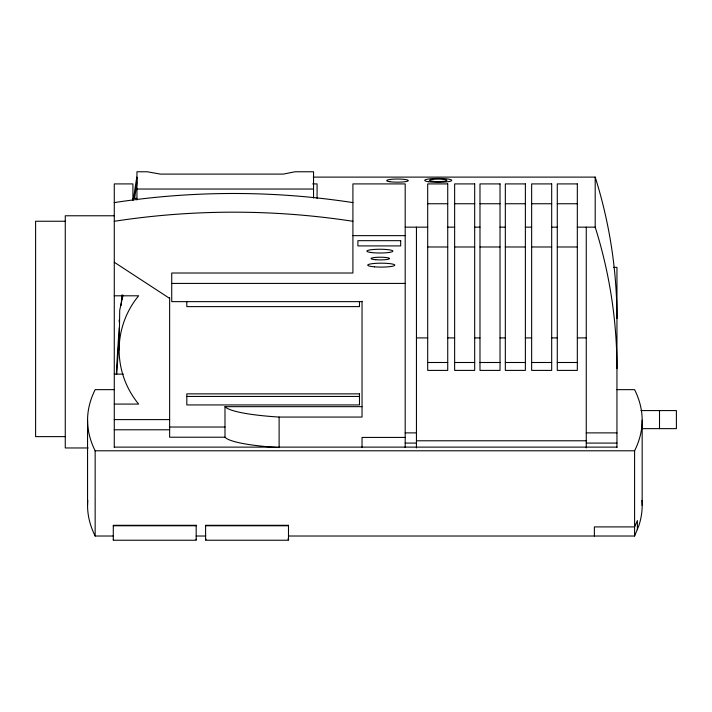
<?xml version="1.0" encoding="UTF-8"?>
<svg xmlns="http://www.w3.org/2000/svg" width="712" height="712" viewBox="0 0 712 712"><rect width="100%" height="100%" fill="white"/><g stroke="black" fill="none" stroke-linecap="round" stroke-linejoin="round"><path stroke-width="1.07" d="M116.75 374.129L119.269 334.533M119.144 349.939L119.714 310.245L123.025 295.115M122.25 299.218L122.615 295.266M134.595 198.381L136.802 183.91L136.802 177.11A1869.748 1850.159 0 0 0 133.438 199.129M288.654 535.762A8.945 1.29 0 0 1 288.485 536.02L634.588 536.02L638.798 525.839A2961.359 427.494 0 0 0 641.957 500.349M313.28 177.11L595.196 177.11A480.484 475.447 0 0 1 616.948 318.522M312.657 183.91L317.08 183.91L317.08 198.381M136.953 189.036L313.538 189.036M132.913 198.381L136.802 198.381M427.69 203.748L447.732 203.748M454.639 203.748L474.682 203.748M479.986 203.748L500.029 203.748M505.333 203.748L525.376 203.748M531.65 203.748L551.684 203.748M557.282 203.748L577.325 203.748M114.276 215.772L65.264 215.772L65.264 447.964L88.172 447.964M65.264 221.245L35.6 221.245L35.6 436.625L65.264 436.625M405.19 227.155L427.69 227.155M447.732 227.155L454.639 227.155M474.682 227.155L479.986 227.155M500.029 227.155L505.333 227.155M525.376 227.155L531.65 227.155M551.684 227.155L557.282 227.155M577.325 227.155L595.196 227.155A480.484 475.447 0 0 1 616.948 368.567M352.912 235.645L405.19 235.645M427.69 246.984L447.732 246.984M454.639 246.984L474.682 246.984M479.986 246.984L500.029 246.984M505.333 246.984L525.376 246.984M531.65 246.984L551.684 246.984M557.282 246.984L577.325 246.984M613.611 267.365L616.948 267.365L616.948 447.456M171.725 283.421L405.19 283.421M114.276 295.8L138.644 295.8A86.499 85.591 0 0 0 138.644 404.078L114.276 404.078M362.034 301.639L171.725 301.639L171.725 273.016L352.912 273.016L352.912 183.91L405.19 183.91L405.19 447.608M416.44 337.915L427.69 337.915M447.732 337.915L454.639 337.915M474.682 337.915L479.986 337.915M500.029 337.915L505.333 337.915M525.376 337.915L531.65 337.915M551.684 337.915L557.282 337.915M577.325 337.915L586.261 337.915M427.69 362.497L447.732 362.497M454.639 362.497L474.682 362.497M479.986 362.497L500.029 362.497M505.333 362.497L525.376 362.497M531.65 362.497L551.684 362.497M557.282 362.497L577.325 362.497M114.276 374.129L123.318 374.129M114.276 389.651L95.15 389.651A2961.359 427.494 0 0 0 95.15 450.794L95.15 536.02L113.297 536.02A11.828 1.709 0 0 1 113.413 535.762M616.948 389.651L634.588 389.651A2961.359 427.494 0 0 1 634.588 450.794L634.588 536.02M186.82 396.442L359.48 396.442M277.066 447.474A91.127 13.154 0 0 1 224.992 437.213L224.992 406.659L362.034 406.659M640.951 410.584L676.4 410.584L676.4 428.642L642.046 428.642M224.992 406.659A91.127 13.154 0 0 0 279.113 417.063L362.034 417.063L362.034 301.229M114.276 419.599L169.634 419.599M169.634 427.031L224.992 427.031M114.276 429.781L169.634 429.781M405.19 432.887L416.44 432.887M586.261 432.887L616.948 432.887M224.992 437.213L169.634 437.213L169.634 297.616M405.19 437.426L362.034 437.426L362.034 447.608M416.44 440.79L586.261 440.79M405.19 443.078L416.44 443.078M586.261 443.078L616.948 443.078M114.276 447.118L616.948 447.118M95.15 450.794L634.588 450.794M113.297 525.768L196.183 525.768M205.599 525.768L288.485 525.768M287.853 538.993L288.431 539.242A8.945 1.29 0 0 1 288.485 539.776M114.276 262.256L169.634 298.39M119.144 319.991L119.269 322.047M659.508 410.584L659.508 428.642M642.171 420.222L642.171 505.449M637.374 529.675L637.374 520.561L634.588 526.907L594.378 526.907L594.378 536.02M595.196 177.11L595.196 227.155M586.261 227.155L586.261 447.919M416.44 227.155L416.44 447.919M359.48 301.416L359.48 306.614L186.82 306.614L186.82 301.416M313.538 197.998L313.538 171.761L295.124 171.761L283.358 174.102L160.396 174.102L147.206 171.761L136.953 171.761L136.953 199.974M279.113 417.063L279.113 447.608M132.913 200.579L132.913 183.91L114.276 183.91L114.276 447.394M87.558 420.222L87.558 505.449M114.276 202.6A777.646 769.503 0 0 1 352.912 202.6M114.276 221.29A777.646 769.503 0 0 1 352.912 221.29M116.359 374.307A1869.748 1850.159 0 0 1 119.242 327.734M121.04 305.528A1869.748 1850.159 0 0 1 121.992 294.964M205.715 535.762A11.828 1.709 0 0 0 205.599 536.02L196.183 536.02A8.945 1.29 0 0 0 196.352 535.762M205.599 539.776A11.828 1.709 0 0 1 206.106 539.251M95.15 536.02A2961.359 427.494 0 0 1 87.772 500.349M113.297 539.776A11.828 1.709 0 0 1 113.573 539.385M196.138 539.242A8.945 1.29 0 0 1 196.183 539.776M447.732 183.91L427.69 183.91L427.69 370.4L447.732 370.4L447.732 183.91M474.682 183.91L454.639 183.91L454.639 370.4L474.682 370.4L474.682 183.91M500.029 183.91L479.986 183.91L479.986 370.4L500.029 370.4L500.029 183.91M525.376 183.91L505.333 183.91L505.333 370.4L525.376 370.4L525.376 183.91M551.684 183.91L531.65 183.91L531.65 370.4L551.684 370.4L551.684 183.91M577.325 183.91L557.282 183.91L557.282 370.4L577.325 370.4L577.325 183.91M400.687 240.674L357.896 240.674L357.896 245.916L400.687 245.916L400.687 240.674M359.48 393.861L186.82 393.861L186.82 404.932L359.48 404.932L359.48 393.861M196.183 525.305L113.297 525.305L113.297 540.239L196.183 540.239L196.183 525.305M288.485 525.305L205.599 525.305L205.599 540.239L288.485 540.239L288.485 525.305M375.731 259.702A9.211 1.326 0 0 0 389.544 258.554A9.211 1.326 0 0 0 375.731 257.397A9.211 1.326 0 0 0 375.731 259.702M432.068 181.249A8.669 1.255 0 0 0 446.566 180.688A8.669 1.255 0 0 0 435.958 179.157A8.669 1.255 0 0 0 432.068 181.249M374.476 266.84A13.546 1.958 0 0 0 394.795 265.149A13.546 1.958 0 0 0 374.476 263.449A13.546 1.958 0 0 0 374.476 266.84M370.685 252.457A13.003 1.878 0 0 0 392.437 251.621A13.003 1.878 0 0 0 376.514 249.316A13.003 1.878 0 0 0 370.685 252.457M428.624 181.747A13.546 1.958 0 0 0 451.274 180.875A13.546 1.958 0 0 0 434.694 178.481A13.546 1.958 0 0 0 428.624 181.747M389.838 181.702A10.831 1.566 0 0 0 407.958 180.999A10.831 1.566 0 0 0 394.688 179.086A10.831 1.566 0 0 0 389.838 181.702"/></g></svg>
